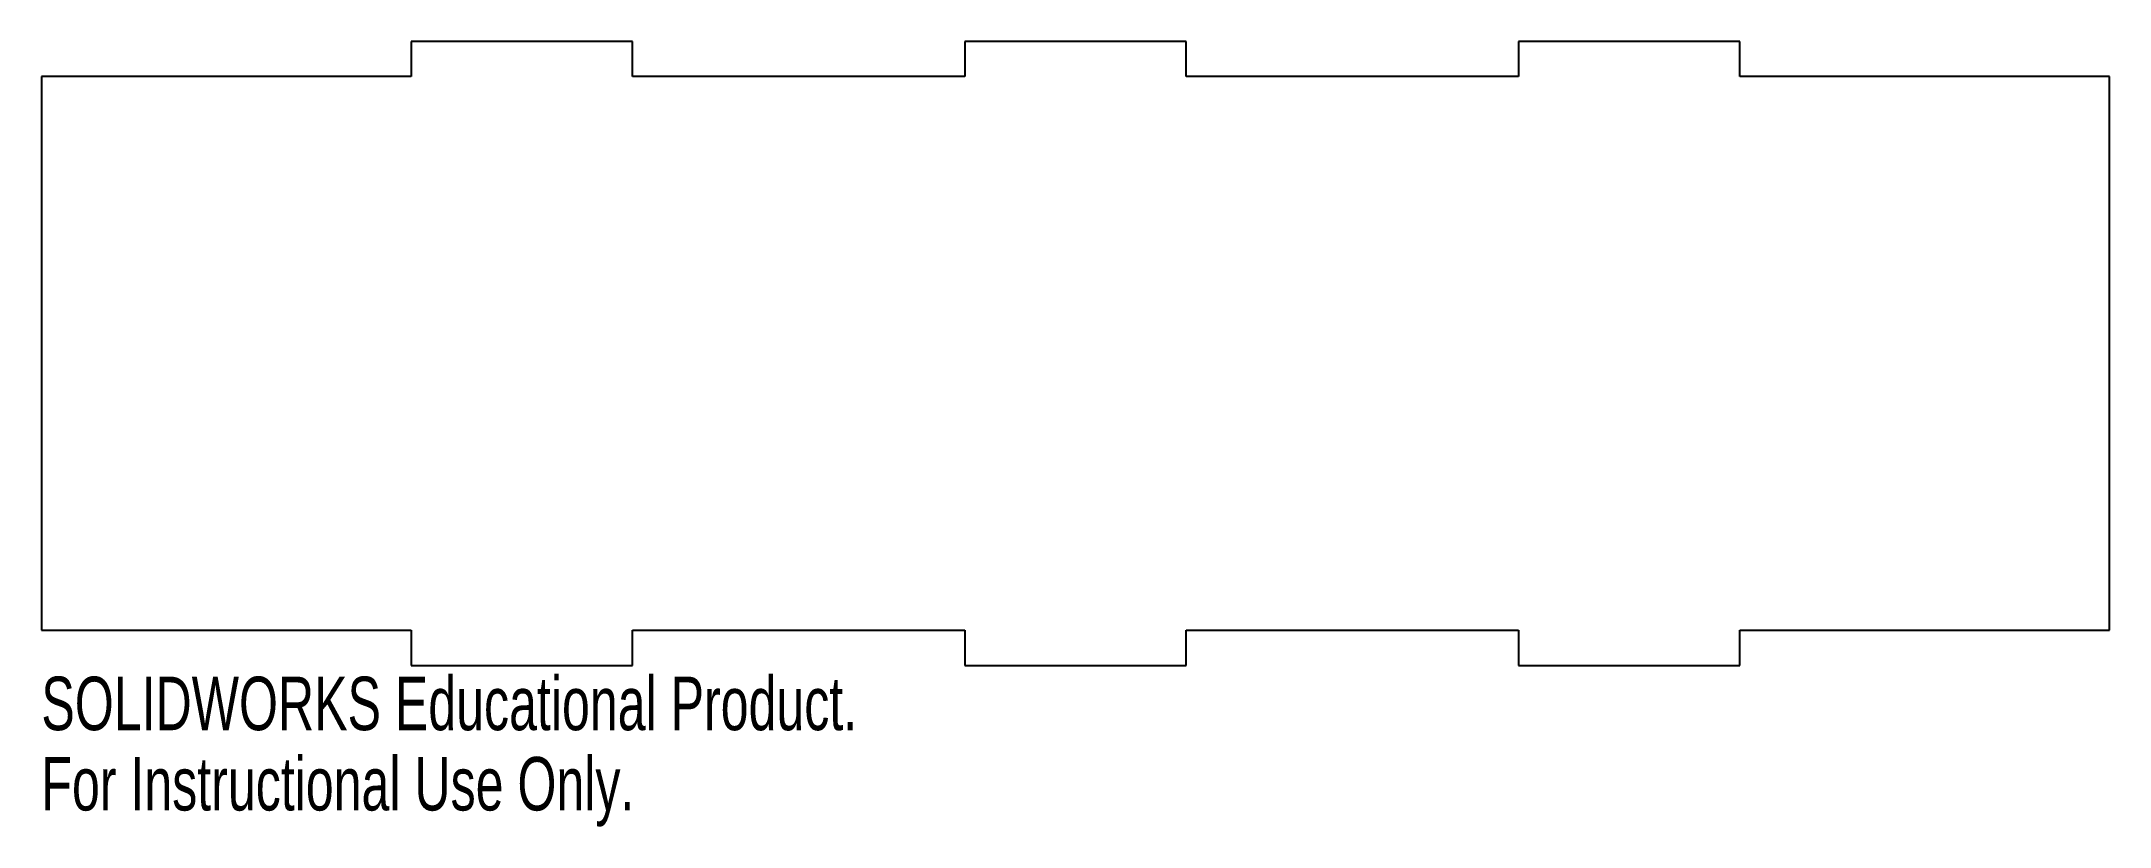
# Model space of a CAD drawing. Header units: millimetres. Extents: x -93 to 93, y -43 to 28.
import ezdxf

# ---------------------------------------------------------------- set-up
doc = ezdxf.new("R2010")
doc.units = ezdxf.units.MM
doc.styles.add('SLDTEXTSTYLE0', font='TXT', dxfattribs={"width": 0.7})

msp = doc.modelspace()

# ---------------------------------------------------------------- linework, layer by layer
at = {"color": 7, "linetype": 'Continuous', "lineweight": 25}
for p, q in [((-40, 28.175), (-60, 28.175)), ((-60, 28.175), (-60, 25)), ((-40, 25), (-40, 28.175)), ((10, 28.175), (-10, 28.175)), ((-10, 28.175), (-10, 25)), ((10, 25), (10, 28.175)), ((60, 28.175), (40, 28.175)), ((40, 28.175), (40, 25)), ((60, 25), (60, 28.175)), ((-60, 25), (-93.4, 25)), ((-93.4, 25), (-93.4, -25)), ((-10, 25), (-40, 25)), ((40, 25), (10, 25)), ((93.4, 25), (60, 25)), ((93.4, -25), (93.4, 25)), ((-93.4, -25), (-60, -25)), ((-60, -25), (-60, -28.175)), ((-40, -28.175), (-40, -25)), ((-40, -25), (-10, -25)), ((-10, -25), (-10, -28.175)), ((10, -28.175), (10, -25)), ((10, -25), (40, -25)), ((40, -25), (40, -28.175)), ((60, -25), (93.4, -25)), ((60, -28.175), (60, -25)), ((-60, -28.175), (-40, -28.175)), ((-10, -28.175), (10, -28.175)), ((40, -28.175), (60, -28.175))]:
    msp.add_line(p, q, dxfattribs=at)

# ---------------------------------------------------------------- texts
at = {"color": 7, "linetype": 'Continuous', "char_height": 4.83362, "attachment_point": 1, "style": 'SLDTEXTSTYLE0'}
for s, insert in [('SOLIDWORKS Educational Product.', (-93.4, -29.195)), ('For Instructional Use Only.', (-93.4, -36.445))]:
    msp.add_mtext(s, dxfattribs=dict(at, insert=insert))

doc.saveas('drawing.dxf')
